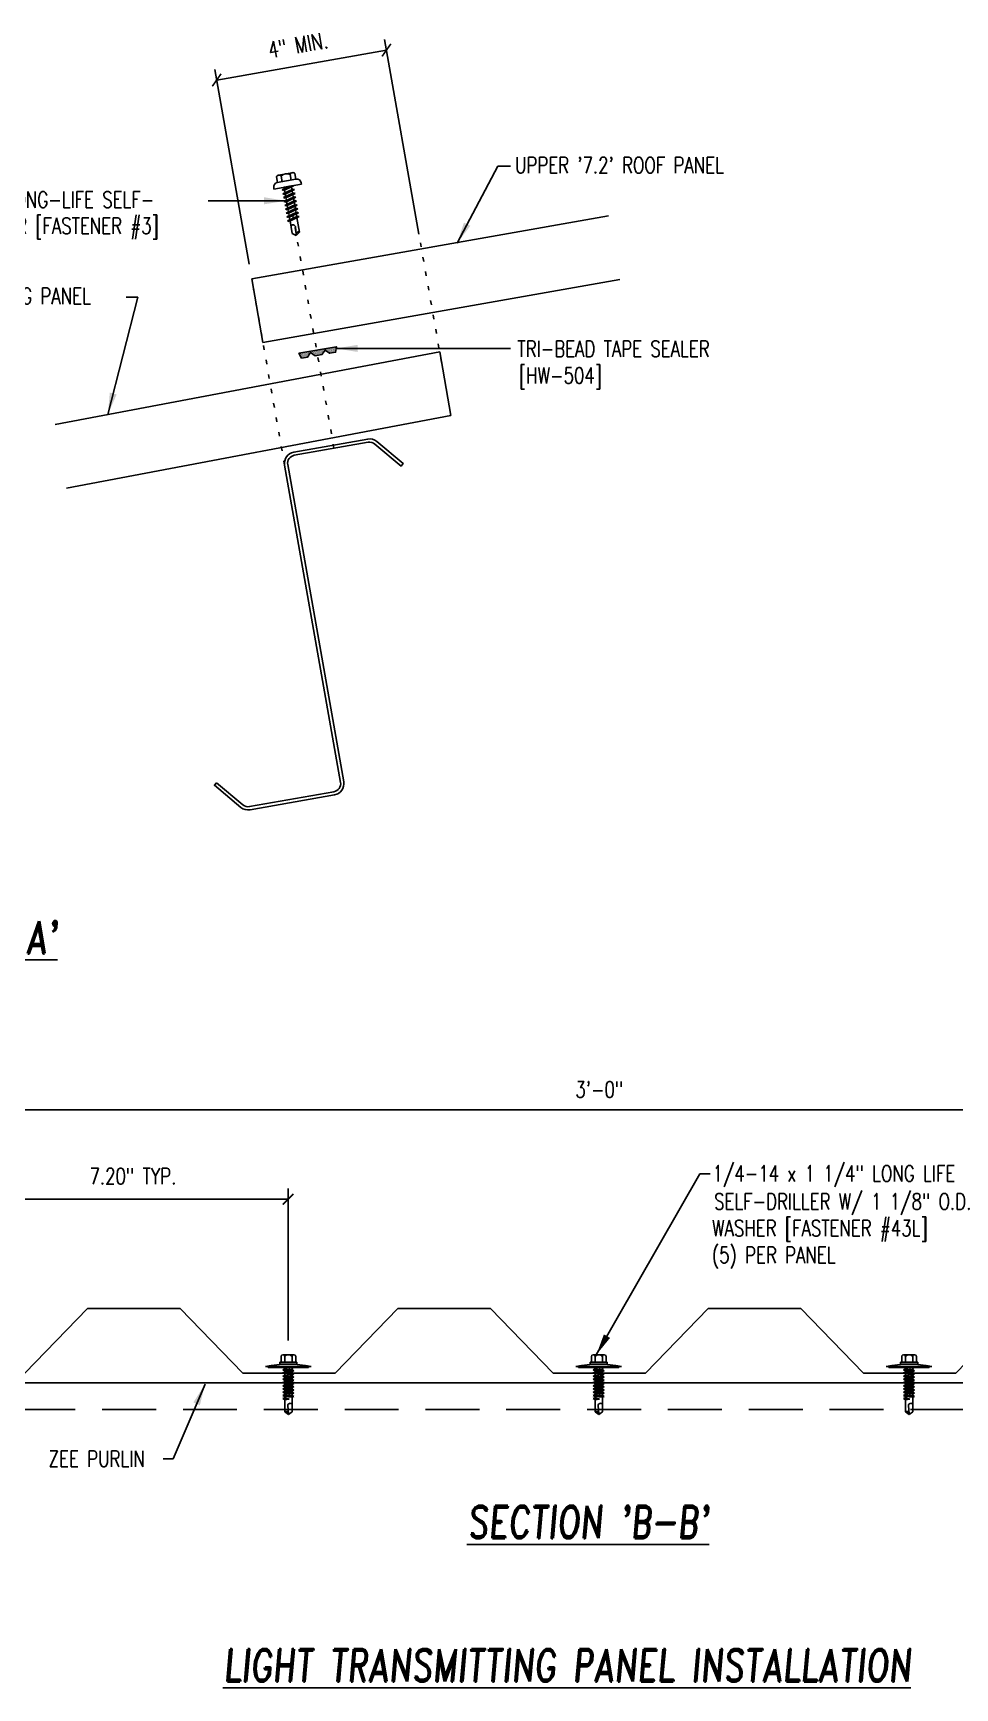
# Model space of a CAD drawing. Extents: x -4.8 to 58.6, y -1.7 to 67.3.
# Drawn here: x 13.72 to 35.11, y -1.73 to 36.67 of the extents above; entities that cross this region are included whole.
import ezdxf

# ---------------------------------------------------------------- set-up
doc = ezdxf.new("R2010")
doc.units = 0
doc.header["$LTSCALE"] = 4
doc.header["$MEASUREMENT"] = 0
doc.linetypes.add('ACAD_ISO07W100', pattern=[3, 0, -3])
doc.linetypes.add('HIDDEN', pattern=[0.375, 0.25, -0.125])
doc.layers.get('0').update_dxf_attribs({"linetype": 'CONTINUOUS'})
doc.layers.get('Defpoints').update_dxf_attribs({"linetype": 'CONTINUOUS'})
for name, color, linetype in [('FASTENER', 9, 'CONTINUOUS'), ('LABEL', 6, 'CONTINUOUS'), ('PANEL-S', 11, 'CONTINUOUS'), ('STLA', 12, 'CONTINUOUS'), ('TAPE', 9, 'CONTINUOUS'), ('TEXT', 2, 'CONTINUOUS')]:
    doc.layers.add(name, color=color, linetype=linetype)
doc.styles.add('ROMAND', font='romand', dxfattribs={"height": 0.075})
doc.styles.add('TEXT', font='SIMPLEX.shx', dxfattribs={"width": 0.75, "height": 0.375})
doc.styles.add('TEXT1', font='ROMANS.shx', dxfattribs={"width": 0.75, "height": 0.375})
doc.dimstyles.new('DETAIL', dxfattribs={"dimscale": 4, "dimtxt": 0.375, "dimasz": 0.0625, "dimexe": 0.0625, "dimexo": 0.0625, "dimgap": 0.0625, "dimtad": 1, "dimdec": 4, "dimzin": 3, "dimdsep": 46, "dimlunit": 4, "dimtxsty": 'TEXT1', "dimblk": 'ARCHTICK', "dimcen": 0.0625, "dimclrd": 7, "dimclre": 7, "dimclrt": 2, "dimadec": 0, "dimazin": 0, "dimtfac": 0.6, "dimtdec": 4, "dimtmove": 0, "dimatfit": 3, "dimfxl": 0, "dimfrac": 2, "dimtolj": 1, "dimtzin": 0, "dimarcsym": 0})
doc.dimstyles.new('DETAIL$7', dxfattribs={"dimscale": 4, "dimtxt": 0.375, "dimasz": 0.125, "dimexe": 0.0625, "dimexo": 0.0625, "dimgap": 0.0625, "dimtad": 1, "dimdec": 4, "dimzin": 3, "dimdsep": 46, "dimlunit": 4, "dimtxsty": 'TEXT', "dimblk": 'ARCHTICK', "dimcen": 0.0625, "dimclrd": 7, "dimclre": 7, "dimclrt": 2, "dimadec": 0, "dimazin": 0, "dimtfac": 0.6, "dimtdec": 4, "dimtmove": 0, "dimatfit": 3, "dimfxl": 0, "dimfrac": 2, "dimtolj": 1, "dimtzin": 0, "dimarcsym": 0})

# ---------------------------------------------------------------- blocks, each defined once
blk = doc.blocks.new('LAY-LAB')
at = {"layer": 'LABEL', "color": 6, "style": 'ROMAND', "oblique": 5, "width": 0.75}
blk.add_attdef('LAY-LAB', (0.017, 0.0362), '', height=0.1875, dxfattribs=at)
blk = doc.blocks.new('Z8X25')
at = {"layer": 'STLA'}
blk.add_lwpolyline([(-1.652, 0.753), (-1.139, 0.142, 0.221695), (-0.995, 0.075), (0.995, 0.075, 0.414214), (1.183, 0.262), (1.183, 4), (1.183, 7.738, -0.414214), (1.445, 8), (3.186, 8, -0.221695), (3.386, 7.906), (3.899, 7.295), (3.842, 7.247), (3.329, 7.858, 0.221695), (3.186, 7.925), (1.445, 7.925, 0.414214), (1.257, 7.738), (1.257, 4), (1.257, 0.262, -0.414214), (0.995, 0), (-0.995, 0, -0.221695), (-1.196, 0.094), (-1.709, 0.705)], format="xyb", close=True, dxfattribs=at)
blk = doc.blocks.new('_ArchTick')
at = {"color": 0, "const_width": 0.15}
blk.add_lwpolyline([(-0.5, -0.5), (0.5, 0.5)], dxfattribs=at)
blk = doc.blocks.new('FD-F3')
at = {"layer": 'TEXT', "style": 'TEXT1', "width": 0.75}
for s, p in [('12-14 x 1 1/4 LONG-LIFE SELF-', (0.0047, -0.0408)), ('DRILLER W/WASHER [FASTENER #3]', (0.0047, -0.1926))]:
    blk.add_text(s, height=0.09375, dxfattribs=at).set_placement(p)
blk.add_attdef('(QUANTITY)', (0.0047, -0.3444), '', height=0.0938, dxfattribs=at)
blk = doc.blocks.new('fz2')
at = {"layer": 'FASTENER'}
for p, q in [((-0.324, 0.071), (-0.324, 0.037)), ((-0.324, 0.037), (0.324, 0.037)), ((-0.224, 0.171), (0.215, 0.171)), ((-0.215, 0.305), (-0.215, 0.171)), ((-0.161, 0.337), (0.161, 0.337)), ((-0.139, -0.016), (0.046, 0.037)), ((-0.107, 0.305), (-0.107, 0.171)), ((-0.104, -0.036), (0.139, 0.033)), ((-0.086, 0.037), (0.086, 0.037)), ((-0.086, 0.037), (-0.086, -0.001)), ((0.086, 0.037), (0.133, 0.037)), ((0.086, 0.018), (0.086, -0.042)), ((0.107, 0.305), (0.107, 0.171)), ((0.139, 0.033), (0.133, 0.037)), ((0.215, 0.305), (0.215, 0.171)), ((0.324, 0.071), (0.324, 0.037)), ((-0.104, -0.036), (-0.139, -0.016)), ((-0.139, -0.107), (0.104, -0.038)), ((-0.104, -0.127), (-0.139, -0.107)), ((-0.139, -0.198), (0.104, -0.128)), ((-0.104, -0.218), (-0.139, -0.198)), ((-0.139, -0.289), (0.104, -0.219)), ((-0.104, -0.309), (-0.139, -0.289)), ((-0.139, -0.38), (0.104, -0.31)), ((-0.104, -0.4), (-0.139, -0.38)), ((-0.104, -0.127), (0.139, -0.058)), ((-0.104, -0.218), (0.139, -0.149)), ((-0.104, -0.309), (0.139, -0.239)), ((-0.104, -0.4), (0.139, -0.33)), ((-0.086, -0.031), (-0.086, -0.092)), ((-0.086, -0.122), (-0.086, -0.183)), ((-0.086, -0.213), (-0.086, -0.274)), ((-0.086, -0.304), (-0.086, -0.364)), ((0.086, -0.073), (0.086, -0.133)), ((0.086, -0.164), (0.086, -0.224)), ((0.086, -0.255), (0.086, -0.315)), ((0.086, -0.345), (0.086, -0.406)), ((0.139, -0.058), (0.104, -0.038)), ((0.139, -0.149), (0.104, -0.128)), ((0.139, -0.239), (0.104, -0.219)), ((0.139, -0.33), (0.104, -0.31)), ((-0.139, -0.47), (0.104, -0.401)), ((-0.104, -0.491), (-0.139, -0.47)), ((-0.139, -0.561), (0.104, -0.492)), ((-0.104, -0.581), (-0.139, -0.561)), ((-0.139, -0.652), (0.104, -0.583)), ((-0.104, -0.672), (-0.139, -0.652)), ((-0.139, -0.743), (0.104, -0.674)), ((-0.104, -0.763), (-0.139, -0.743)), ((-0.104, -0.491), (0.139, -0.421)), ((-0.104, -0.581), (0.139, -0.512)), ((-0.104, -0.672), (0.139, -0.603)), ((-0.104, -0.763), (0.139, -0.694)), ((-0.086, -0.395), (-0.086, -0.455)), ((-0.086, -0.486), (-0.086, -0.546)), ((-0.086, -0.577), (-0.086, -0.637)), ((-0.086, -0.667), (-0.086, -0.728)), ((-0.086, -0.758), (-0.086, -1.05)), ((0.086, -0.436), (0.086, -0.497)), ((0.086, -0.527), (0.086, -0.588)), ((0.086, -0.618), (0.086, -0.679)), ((0.086, -0.709), (0.086, -1.05)), ((0.139, -0.421), (0.104, -0.401)), ((0.139, -0.512), (0.104, -0.492)), ((0.139, -0.603), (0.104, -0.583)), ((0.139, -0.694), (0.104, -0.674)), ((0, -1.111), (-0.086, -1.05)), ((-0.002, -1.095), (0.014, -0.909)), ((0, -1.111), (0.086, -1.05))]:
    blk.add_line(p, q, dxfattribs=at)
for centre, radius, start, end in [((-0.224, 0.071), 0.1, 90, 180), ((-0.161, 0.274), 0.0628, 29.8754, 150.1246), ((0, 0.141), 0.196, 56.9974, 123.0026), ((0.161, 0.274), 0.0628, 29.8754, 150.1246), ((0.224, 0.071), 0.1, 0, 90), ((-0.046, -0.921), 0.0615, 11.1445, 130.906), ((0.054, -1.097), 0.0563, 55.4585, 194.8454)]:
    blk.add_arc(centre, radius, start, end, dxfattribs=at)
blk = doc.blocks.new('*X1')
at = {"color": 0}
for p, q in [((-0.434, 0.135), (-0.434, 0.135)), ((-0.434, 0.123), (-0.434, 0.123)), ((-0.422, 0.141), (-0.422, 0.141)), ((-0.422, 0.129), (-0.422, 0.129)), ((-0.422, 0.117), (-0.422, 0.117)), ((-0.422, 0.105), (-0.422, 0.105)), ((-0.422, 0.094), (-0.422, 0.094)), ((-0.422, 0.082), (-0.422, 0.082)), ((-0.41, 0.135), (-0.41, 0.135)), ((-0.41, 0.123), (-0.41, 0.123)), ((-0.41, 0.111), (-0.41, 0.111)), ((-0.41, 0.1), (-0.41, 0.1)), ((-0.41, 0.088), (-0.41, 0.088)), ((-0.41, 0.076), (-0.41, 0.076)), ((-0.41, 0.064), (-0.41, 0.064)), ((-0.41, 0.053), (-0.41, 0.053)), ((-0.41, 0.041), (-0.41, 0.041)), ((-0.398, 0.141), (-0.398, 0.141)), ((-0.398, 0.129), (-0.398, 0.129)), ((-0.398, 0.117), (-0.398, 0.117)), ((-0.398, 0.105), (-0.398, 0.105)), ((-0.398, 0.094), (-0.398, 0.094)), ((-0.398, 0.082), (-0.398, 0.082)), ((-0.398, 0.07), (-0.398, 0.07)), ((-0.398, 0.059), (-0.398, 0.059)), ((-0.398, 0.047), (-0.398, 0.047)), ((-0.398, 0.035), (-0.398, 0.035)), ((-0.398, 0.023), (-0.398, 0.023)), ((-0.387, 0.135), (-0.387, 0.135)), ((-0.387, 0.123), (-0.387, 0.123)), ((-0.387, 0.111), (-0.387, 0.111)), ((-0.387, 0.1), (-0.387, 0.1)), ((-0.387, 0.088), (-0.387, 0.088)), ((-0.387, 0.076), (-0.387, 0.076)), ((-0.387, 0.064), (-0.387, 0.064)), ((-0.387, 0.053), (-0.387, 0.053)), ((-0.387, 0.041), (-0.387, 0.041)), ((-0.387, 0.029), (-0.387, 0.029)), ((-0.375, 0.141), (-0.375, 0.141)), ((-0.375, 0.129), (-0.375, 0.129)), ((-0.375, 0.117), (-0.375, 0.117)), ((-0.375, 0.105), (-0.375, 0.105)), ((-0.375, 0.094), (-0.375, 0.094)), ((-0.375, 0.082), (-0.375, 0.082)), ((-0.375, 0.07), (-0.375, 0.07)), ((-0.375, 0.059), (-0.375, 0.059)), ((-0.375, 0.047), (-0.375, 0.047)), ((-0.375, 0.035), (-0.375, 0.035)), ((-0.375, 0.023), (-0.375, 0.023)), ((-0.363, 0.135), (-0.363, 0.135)), ((-0.363, 0.123), (-0.363, 0.123)), ((-0.363, 0.111), (-0.363, 0.111)), ((-0.363, 0.1), (-0.363, 0.1)), ((-0.363, 0.088), (-0.363, 0.088)), ((-0.363, 0.076), (-0.363, 0.076)), ((-0.363, 0.064), (-0.363, 0.064)), ((-0.363, 0.053), (-0.363, 0.053)), ((-0.363, 0.041), (-0.363, 0.041)), ((-0.363, 0.029), (-0.363, 0.029)), ((-0.352, 0.141), (-0.352, 0.141)), ((-0.352, 0.129), (-0.352, 0.129)), ((-0.352, 0.117), (-0.352, 0.117)), ((-0.352, 0.105), (-0.352, 0.105)), ((-0.352, 0.094), (-0.352, 0.094)), ((-0.352, 0.082), (-0.352, 0.082)), ((-0.352, 0.07), (-0.352, 0.07)), ((-0.352, 0.059), (-0.352, 0.059)), ((-0.352, 0.047), (-0.352, 0.047)), ((-0.352, 0.035), (-0.352, 0.035)), ((-0.352, 0.023), (-0.352, 0.023)), ((-0.34, 0.135), (-0.34, 0.135)), ((-0.34, 0.123), (-0.34, 0.123)), ((-0.34, 0.111), (-0.34, 0.111)), ((-0.34, 0.1), (-0.34, 0.1)), ((-0.34, 0.088), (-0.34, 0.088)), ((-0.34, 0.076), (-0.34, 0.076)), ((-0.34, 0.064), (-0.34, 0.064)), ((-0.34, 0.053), (-0.34, 0.053)), ((-0.34, 0.041), (-0.34, 0.041)), ((-0.34, 0.029), (-0.34, 0.029)), ((-0.328, 0.141), (-0.328, 0.141)), ((-0.328, 0.129), (-0.328, 0.129)), ((-0.328, 0.117), (-0.328, 0.117)), ((-0.328, 0.105), (-0.328, 0.105)), ((-0.328, 0.094), (-0.328, 0.094)), ((-0.328, 0.082), (-0.328, 0.082)), ((-0.328, 0.07), (-0.328, 0.07)), ((-0.328, 0.059), (-0.328, 0.059)), ((-0.328, 0.047), (-0.328, 0.047)), ((-0.328, 0.035), (-0.328, 0.035)), ((-0.328, 0.023), (-0.328, 0.023)), ((-0.316, 0.135), (-0.316, 0.135)), ((-0.316, 0.123), (-0.316, 0.123)), ((-0.316, 0.111), (-0.316, 0.111)), ((-0.316, 0.1), (-0.316, 0.1)), ((-0.316, 0.088), (-0.316, 0.088)), ((-0.316, 0.076), (-0.316, 0.076)), ((-0.316, 0.064), (-0.316, 0.064)), ((-0.316, 0.053), (-0.316, 0.053)), ((-0.316, 0.041), (-0.316, 0.041)), ((-0.316, 0.029), (-0.316, 0.029)), ((-0.305, 0.141), (-0.305, 0.141)), ((-0.305, 0.129), (-0.305, 0.129)), ((-0.305, 0.117), (-0.305, 0.117)), ((-0.305, 0.105), (-0.305, 0.105)), ((-0.305, 0.094), (-0.305, 0.094)), ((-0.305, 0.082), (-0.305, 0.082)), ((-0.305, 0.07), (-0.305, 0.07)), ((-0.305, 0.059), (-0.305, 0.059)), ((-0.305, 0.047), (-0.305, 0.047)), ((-0.305, 0.035), (-0.305, 0.035)), ((-0.305, 0.023), (-0.305, 0.023)), ((-0.293, 0.135), (-0.293, 0.135)), ((-0.293, 0.123), (-0.293, 0.123)), ((-0.293, 0.111), (-0.293, 0.111)), ((-0.293, 0.1), (-0.293, 0.1)), ((-0.293, 0.088), (-0.293, 0.088)), ((-0.293, 0.076), (-0.293, 0.076)), ((-0.293, 0.064), (-0.293, 0.064)), ((-0.293, 0.053), (-0.293, 0.053)), ((-0.293, 0.041), (-0.293, 0.041)), ((-0.293, 0.029), (-0.293, 0.029)), ((-0.281, 0.141), (-0.281, 0.141)), ((-0.281, 0.129), (-0.281, 0.129)), ((-0.281, 0.117), (-0.281, 0.117)), ((-0.281, 0.105), (-0.281, 0.105)), ((-0.281, 0.094), (-0.281, 0.094)), ((-0.281, 0.082), (-0.281, 0.082)), ((-0.281, 0.07), (-0.281, 0.07)), ((-0.281, 0.059), (-0.281, 0.059)), ((-0.281, 0.047), (-0.281, 0.047)), ((-0.281, 0.035), (-0.281, 0.035)), ((-0.281, 0.023), (-0.281, 0.023)), ((-0.27, 0.135), (-0.27, 0.135)), ((-0.27, 0.123), (-0.27, 0.123)), ((-0.27, 0.111), (-0.27, 0.111)), ((-0.27, 0.1), (-0.27, 0.1)), ((-0.27, 0.088), (-0.27, 0.088)), ((-0.27, 0.076), (-0.27, 0.076)), ((-0.27, 0.064), (-0.27, 0.064)), ((-0.27, 0.053), (-0.27, 0.053)), ((-0.27, 0.041), (-0.27, 0.041)), ((-0.27, 0.029), (-0.27, 0.029)), ((-0.258, 0.141), (-0.258, 0.141)), ((-0.258, 0.129), (-0.258, 0.129)), ((-0.258, 0.117), (-0.258, 0.117)), ((-0.258, 0.105), (-0.258, 0.105)), ((-0.258, 0.094), (-0.258, 0.094)), ((-0.258, 0.082), (-0.258, 0.082)), ((-0.258, 0.07), (-0.258, 0.07)), ((-0.258, 0.059), (-0.258, 0.059)), ((-0.258, 0.047), (-0.258, 0.047)), ((-0.258, 0.035), (-0.258, 0.035)), ((-0.258, 0.023), (-0.258, 0.023)), ((-0.246, 0.135), (-0.246, 0.135)), ((-0.246, 0.123), (-0.246, 0.123)), ((-0.246, 0.111), (-0.246, 0.111)), ((-0.246, 0.1), (-0.246, 0.1)), ((-0.246, 0.088), (-0.246, 0.088)), ((-0.246, 0.076), (-0.246, 0.076)), ((-0.246, 0.064), (-0.246, 0.064)), ((-0.246, 0.053), (-0.246, 0.053)), ((-0.246, 0.041), (-0.246, 0.041)), ((-0.234, 0.141), (-0.234, 0.141)), ((-0.234, 0.129), (-0.234, 0.129)), ((-0.234, 0.117), (-0.234, 0.117)), ((-0.234, 0.105), (-0.234, 0.105)), ((-0.234, 0.094), (-0.234, 0.094)), ((-0.234, 0.082), (-0.234, 0.082)), ((-0.234, 0.07), (-0.234, 0.07)), ((-0.234, 0.059), (-0.234, 0.059)), ((-0.234, 0.047), (-0.234, 0.047)), ((-0.223, 0.135), (-0.223, 0.135)), ((-0.223, 0.123), (-0.223, 0.123)), ((-0.223, 0.111), (-0.223, 0.111)), ((-0.223, 0.1), (-0.223, 0.1)), ((-0.223, 0.088), (-0.223, 0.088)), ((-0.223, 0.076), (-0.223, 0.076)), ((-0.223, 0.064), (-0.223, 0.064)), ((-0.211, 0.141), (-0.211, 0.141)), ((-0.211, 0.129), (-0.211, 0.129)), ((-0.211, 0.117), (-0.211, 0.117)), ((-0.211, 0.105), (-0.211, 0.105)), ((-0.211, 0.094), (-0.211, 0.094)), ((-0.211, 0.082), (-0.211, 0.082)), ((-0.211, 0.07), (-0.211, 0.07)), ((-0.199, 0.135), (-0.199, 0.135)), ((-0.199, 0.123), (-0.199, 0.123)), ((-0.199, 0.111), (-0.199, 0.111)), ((-0.199, 0.1), (-0.199, 0.1)), ((-0.199, 0.088), (-0.199, 0.088)), ((-0.188, 0.141), (-0.188, 0.141)), ((-0.188, 0.129), (-0.188, 0.129)), ((-0.188, 0.117), (-0.188, 0.117)), ((-0.188, 0.105), (-0.188, 0.105)), ((-0.188, 0.094), (-0.188, 0.094)), ((-0.176, 0.135), (-0.176, 0.135)), ((-0.176, 0.123), (-0.176, 0.123)), ((-0.176, 0.111), (-0.176, 0.111)), ((-0.164, 0.141), (-0.164, 0.141)), ((-0.164, 0.129), (-0.164, 0.129)), ((-0.164, 0.117), (-0.164, 0.117)), ((-0.164, 0.105), (-0.164, 0.105)), ((-0.152, 0.135), (-0.152, 0.135)), ((-0.152, 0.123), (-0.152, 0.123)), ((-0.152, 0.111), (-0.152, 0.111)), ((-0.152, 0.1), (-0.152, 0.1)), ((-0.141, 0.141), (-0.141, 0.141)), ((-0.141, 0.129), (-0.141, 0.129)), ((-0.141, 0.117), (-0.141, 0.117)), ((-0.141, 0.105), (-0.141, 0.105)), ((-0.141, 0.094), (-0.141, 0.094)), ((-0.141, 0.082), (-0.141, 0.082)), ((-0.129, 0.135), (-0.129, 0.135)), ((-0.129, 0.123), (-0.129, 0.123)), ((-0.129, 0.111), (-0.129, 0.111)), ((-0.129, 0.1), (-0.129, 0.1)), ((-0.129, 0.088), (-0.129, 0.088)), ((-0.129, 0.076), (-0.129, 0.076)), ((-0.117, 0.141), (-0.117, 0.141)), ((-0.117, 0.129), (-0.117, 0.129)), ((-0.117, 0.117), (-0.117, 0.117)), ((-0.117, 0.105), (-0.117, 0.105)), ((-0.117, 0.094), (-0.117, 0.094)), ((-0.117, 0.082), (-0.117, 0.082)), ((-0.117, 0.07), (-0.117, 0.07)), ((-0.117, 0.059), (-0.117, 0.059)), ((-0.105, 0.135), (-0.105, 0.135)), ((-0.105, 0.123), (-0.105, 0.123)), ((-0.105, 0.111), (-0.105, 0.111)), ((-0.105, 0.1), (-0.105, 0.1)), ((-0.105, 0.088), (-0.105, 0.088)), ((-0.105, 0.076), (-0.105, 0.076)), ((-0.105, 0.064), (-0.105, 0.064)), ((-0.105, 0.053), (-0.105, 0.053)), ((-0.094, 0.141), (-0.094, 0.141)), ((-0.094, 0.129), (-0.094, 0.129)), ((-0.094, 0.117), (-0.094, 0.117)), ((-0.094, 0.105), (-0.094, 0.105)), ((-0.094, 0.094), (-0.094, 0.094)), ((-0.094, 0.082), (-0.094, 0.082)), ((-0.094, 0.07), (-0.094, 0.07)), ((-0.094, 0.059), (-0.094, 0.059)), ((-0.094, 0.047), (-0.094, 0.047)), ((-0.094, 0.035), (-0.094, 0.035)), ((-0.082, 0.135), (-0.082, 0.135)), ((-0.082, 0.123), (-0.082, 0.123)), ((-0.082, 0.111), (-0.082, 0.111)), ((-0.082, 0.1), (-0.082, 0.1)), ((-0.082, 0.088), (-0.082, 0.088)), ((-0.082, 0.076), (-0.082, 0.076)), ((-0.082, 0.064), (-0.082, 0.064)), ((-0.082, 0.053), (-0.082, 0.053)), ((-0.082, 0.041), (-0.082, 0.041)), ((-0.082, 0.029), (-0.082, 0.029)), ((-0.07, 0.141), (-0.07, 0.141)), ((-0.07, 0.129), (-0.07, 0.129)), ((-0.07, 0.117), (-0.07, 0.117)), ((-0.07, 0.105), (-0.07, 0.105)), ((-0.07, 0.094), (-0.07, 0.094)), ((-0.07, 0.082), (-0.07, 0.082)), ((-0.07, 0.07), (-0.07, 0.07)), ((-0.07, 0.059), (-0.07, 0.059)), ((-0.07, 0.047), (-0.07, 0.047)), ((-0.07, 0.035), (-0.07, 0.035)), ((-0.07, 0.023), (-0.07, 0.023)), ((-0.059, 0.135), (-0.059, 0.135)), ((-0.059, 0.123), (-0.059, 0.123)), ((-0.059, 0.111), (-0.059, 0.111)), ((-0.059, 0.1), (-0.059, 0.1)), ((-0.059, 0.088), (-0.059, 0.088)), ((-0.059, 0.076), (-0.059, 0.076)), ((-0.059, 0.064), (-0.059, 0.064)), ((-0.059, 0.053), (-0.059, 0.053)), ((-0.059, 0.041), (-0.059, 0.041)), ((-0.059, 0.029), (-0.059, 0.029)), ((-0.047, 0.141), (-0.047, 0.141)), ((-0.047, 0.129), (-0.047, 0.129)), ((-0.047, 0.117), (-0.047, 0.117)), ((-0.047, 0.105), (-0.047, 0.105)), ((-0.047, 0.094), (-0.047, 0.094)), ((-0.047, 0.082), (-0.047, 0.082)), ((-0.047, 0.07), (-0.047, 0.07)), ((-0.047, 0.059), (-0.047, 0.059)), ((-0.047, 0.047), (-0.047, 0.047)), ((-0.047, 0.035), (-0.047, 0.035)), ((-0.047, 0.023), (-0.047, 0.023)), ((-0.035, 0.135), (-0.035, 0.135)), ((-0.035, 0.123), (-0.035, 0.123)), ((-0.035, 0.111), (-0.035, 0.111)), ((-0.035, 0.1), (-0.035, 0.1)), ((-0.035, 0.088), (-0.035, 0.088)), ((-0.035, 0.076), (-0.035, 0.076)), ((-0.035, 0.064), (-0.035, 0.064)), ((-0.035, 0.053), (-0.035, 0.053)), ((-0.035, 0.041), (-0.035, 0.041)), ((-0.035, 0.029), (-0.035, 0.029)), ((-0.023, 0.141), (-0.023, 0.141)), ((-0.023, 0.129), (-0.023, 0.129)), ((-0.023, 0.117), (-0.023, 0.117)), ((-0.023, 0.105), (-0.023, 0.105)), ((-0.023, 0.094), (-0.023, 0.094)), ((-0.023, 0.082), (-0.023, 0.082)), ((-0.023, 0.07), (-0.023, 0.07)), ((-0.023, 0.059), (-0.023, 0.059)), ((-0.023, 0.047), (-0.023, 0.047)), ((-0.023, 0.035), (-0.023, 0.035)), ((-0.023, 0.023), (-0.023, 0.023)), ((-0.012, 0.135), (-0.012, 0.135)), ((-0.012, 0.123), (-0.012, 0.123)), ((-0.012, 0.111), (-0.012, 0.111)), ((-0.012, 0.1), (-0.012, 0.1)), ((-0.012, 0.088), (-0.012, 0.088)), ((-0.012, 0.076), (-0.012, 0.076)), ((-0.012, 0.064), (-0.012, 0.064)), ((-0.012, 0.053), (-0.012, 0.053)), ((-0.012, 0.041), (-0.012, 0.041)), ((-0.012, 0.029), (-0.012, 0.029)), ((0, 0.141), (0, 0.141)), ((0, 0.129), (0, 0.129)), ((0, 0.117), (0, 0.117)), ((0, 0.105), (0, 0.105)), ((0, 0.094), (0, 0.094)), ((0, 0.082), (0, 0.082)), ((0, 0.07), (0, 0.07)), ((0, 0.059), (0, 0.059)), ((0, 0.047), (0, 0.047)), ((0, 0.035), (0, 0.035)), ((0, 0.023), (0, 0.023)), ((0.012, 0.135), (0.012, 0.135)), ((0.012, 0.123), (0.012, 0.123)), ((0.012, 0.111), (0.012, 0.111)), ((0.012, 0.1), (0.012, 0.1)), ((0.012, 0.088), (0.012, 0.088)), ((0.012, 0.076), (0.012, 0.076)), ((0.012, 0.064), (0.012, 0.064)), ((0.012, 0.053), (0.012, 0.053)), ((0.012, 0.041), (0.012, 0.041)), ((0.012, 0.029), (0.012, 0.029)), ((0.023, 0.141), (0.023, 0.141)), ((0.023, 0.129), (0.023, 0.129)), ((0.023, 0.117), (0.023, 0.117)), ((0.023, 0.105), (0.023, 0.105)), ((0.023, 0.094), (0.023, 0.094)), ((0.023, 0.082), (0.023, 0.082)), ((0.023, 0.07), (0.023, 0.07)), ((0.023, 0.059), (0.023, 0.059)), ((0.023, 0.047), (0.023, 0.047)), ((0.023, 0.035), (0.023, 0.035)), ((0.023, 0.023), (0.023, 0.023)), ((0.035, 0.135), (0.035, 0.135)), ((0.035, 0.123), (0.035, 0.123)), ((0.035, 0.111), (0.035, 0.111)), ((0.035, 0.1), (0.035, 0.1)), ((0.035, 0.088), (0.035, 0.088)), ((0.035, 0.076), (0.035, 0.076)), ((0.035, 0.064), (0.035, 0.064)), ((0.035, 0.053), (0.035, 0.053)), ((0.035, 0.041), (0.035, 0.041)), ((0.035, 0.029), (0.035, 0.029)), ((0.047, 0.141), (0.047, 0.141)), ((0.047, 0.129), (0.047, 0.129)), ((0.047, 0.117), (0.047, 0.117)), ((0.047, 0.105), (0.047, 0.105)), ((0.047, 0.094), (0.047, 0.094)), ((0.047, 0.082), (0.047, 0.082)), ((0.047, 0.07), (0.047, 0.07)), ((0.047, 0.059), (0.047, 0.059)), ((0.047, 0.047), (0.047, 0.047)), ((0.047, 0.035), (0.047, 0.035)), ((0.047, 0.023), (0.047, 0.023)), ((0.059, 0.135), (0.059, 0.135)), ((0.059, 0.123), (0.059, 0.123)), ((0.059, 0.111), (0.059, 0.111)), ((0.059, 0.1), (0.059, 0.1)), ((0.059, 0.088), (0.059, 0.088)), ((0.059, 0.076), (0.059, 0.076)), ((0.059, 0.064), (0.059, 0.064)), ((0.059, 0.053), (0.059, 0.053)), ((0.059, 0.041), (0.059, 0.041)), ((0.059, 0.029), (0.059, 0.029)), ((0.07, 0.141), (0.07, 0.141)), ((0.07, 0.129), (0.07, 0.129)), ((0.07, 0.117), (0.07, 0.117)), ((0.07, 0.105), (0.07, 0.105)), ((0.07, 0.094), (0.07, 0.094)), ((0.07, 0.082), (0.07, 0.082)), ((0.07, 0.07), (0.07, 0.07)), ((0.07, 0.059), (0.07, 0.059)), ((0.07, 0.047), (0.07, 0.047)), ((0.07, 0.035), (0.07, 0.035)), ((0.07, 0.023), (0.07, 0.023)), ((0.082, 0.135), (0.082, 0.135)), ((0.082, 0.123), (0.082, 0.123)), ((0.082, 0.111), (0.082, 0.111)), ((0.082, 0.1), (0.082, 0.1)), ((0.082, 0.088), (0.082, 0.088)), ((0.082, 0.076), (0.082, 0.076)), ((0.082, 0.064), (0.082, 0.064)), ((0.082, 0.053), (0.082, 0.053)), ((0.082, 0.041), (0.082, 0.041)), ((0.082, 0.029), (0.082, 0.029)), ((0.094, 0.141), (0.094, 0.141)), ((0.094, 0.129), (0.094, 0.129)), ((0.094, 0.117), (0.094, 0.117)), ((0.094, 0.105), (0.094, 0.105)), ((0.094, 0.094), (0.094, 0.094)), ((0.094, 0.082), (0.094, 0.082)), ((0.094, 0.07), (0.094, 0.07)), ((0.094, 0.059), (0.094, 0.059)), ((0.094, 0.047), (0.094, 0.047)), ((0.094, 0.035), (0.094, 0.035)), ((0.105, 0.135), (0.105, 0.135)), ((0.105, 0.123), (0.105, 0.123)), ((0.105, 0.111), (0.105, 0.111)), ((0.105, 0.1), (0.105, 0.1)), ((0.105, 0.088), (0.105, 0.088)), ((0.105, 0.076), (0.105, 0.076)), ((0.105, 0.064), (0.105, 0.064)), ((0.105, 0.053), (0.105, 0.053)), ((0.117, 0.141), (0.117, 0.141)), ((0.117, 0.129), (0.117, 0.129)), ((0.117, 0.117), (0.117, 0.117)), ((0.117, 0.105), (0.117, 0.105)), ((0.117, 0.094), (0.117, 0.094)), ((0.117, 0.082), (0.117, 0.082)), ((0.117, 0.07), (0.117, 0.07)), ((0.117, 0.059), (0.117, 0.059)), ((0.129, 0.135), (0.129, 0.135)), ((0.129, 0.123), (0.129, 0.123)), ((0.129, 0.111), (0.129, 0.111)), ((0.129, 0.1), (0.129, 0.1)), ((0.129, 0.088), (0.129, 0.088)), ((0.129, 0.076), (0.129, 0.076)), ((0.141, 0.141), (0.141, 0.141)), ((0.141, 0.129), (0.141, 0.129)), ((0.141, 0.117), (0.141, 0.117)), ((0.141, 0.105), (0.141, 0.105)), ((0.141, 0.094), (0.141, 0.094)), ((0.141, 0.082), (0.141, 0.082)), ((0.152, 0.135), (0.152, 0.135)), ((0.152, 0.123), (0.152, 0.123)), ((0.152, 0.111), (0.152, 0.111)), ((0.152, 0.1), (0.152, 0.1)), ((0.164, 0.141), (0.164, 0.141)), ((0.164, 0.129), (0.164, 0.129)), ((0.164, 0.117), (0.164, 0.117)), ((0.164, 0.105), (0.164, 0.105)), ((0.176, 0.135), (0.176, 0.135)), ((0.176, 0.123), (0.176, 0.123)), ((0.176, 0.111), (0.176, 0.111)), ((0.188, 0.141), (0.188, 0.141)), ((0.188, 0.129), (0.188, 0.129)), ((0.188, 0.117), (0.188, 0.117)), ((0.188, 0.105), (0.188, 0.105)), ((0.188, 0.094), (0.188, 0.094)), ((0.199, 0.135), (0.199, 0.135)), ((0.199, 0.123), (0.199, 0.123)), ((0.199, 0.111), (0.199, 0.111)), ((0.199, 0.1), (0.199, 0.1)), ((0.199, 0.088), (0.199, 0.088)), ((0.211, 0.141), (0.211, 0.141)), ((0.211, 0.129), (0.211, 0.129)), ((0.211, 0.117), (0.211, 0.117)), ((0.211, 0.105), (0.211, 0.105)), ((0.211, 0.094), (0.211, 0.094)), ((0.211, 0.082), (0.211, 0.082)), ((0.211, 0.07), (0.211, 0.07)), ((0.223, 0.135), (0.223, 0.135)), ((0.223, 0.123), (0.223, 0.123)), ((0.223, 0.111), (0.223, 0.111)), ((0.223, 0.1), (0.223, 0.1)), ((0.223, 0.088), (0.223, 0.088)), ((0.223, 0.076), (0.223, 0.076)), ((0.223, 0.064), (0.223, 0.064)), ((0.234, 0.141), (0.234, 0.141)), ((0.234, 0.129), (0.234, 0.129)), ((0.234, 0.117), (0.234, 0.117)), ((0.234, 0.105), (0.234, 0.105)), ((0.234, 0.094), (0.234, 0.094)), ((0.234, 0.082), (0.234, 0.082)), ((0.234, 0.07), (0.234, 0.07)), ((0.234, 0.059), (0.234, 0.059)), ((0.234, 0.047), (0.234, 0.047)), ((0.246, 0.135), (0.246, 0.135)), ((0.246, 0.123), (0.246, 0.123)), ((0.246, 0.111), (0.246, 0.111)), ((0.246, 0.1), (0.246, 0.1)), ((0.246, 0.088), (0.246, 0.088)), ((0.246, 0.076), (0.246, 0.076)), ((0.246, 0.064), (0.246, 0.064)), ((0.246, 0.053), (0.246, 0.053)), ((0.246, 0.041), (0.246, 0.041)), ((0.258, 0.141), (0.258, 0.141)), ((0.258, 0.129), (0.258, 0.129)), ((0.258, 0.117), (0.258, 0.117)), ((0.258, 0.105), (0.258, 0.105)), ((0.258, 0.094), (0.258, 0.094)), ((0.258, 0.082), (0.258, 0.082)), ((0.258, 0.07), (0.258, 0.07)), ((0.258, 0.059), (0.258, 0.059)), ((0.258, 0.047), (0.258, 0.047)), ((0.258, 0.035), (0.258, 0.035)), ((0.258, 0.023), (0.258, 0.023)), ((0.27, 0.135), (0.27, 0.135)), ((0.27, 0.123), (0.27, 0.123)), ((0.27, 0.111), (0.27, 0.111)), ((0.27, 0.1), (0.27, 0.1)), ((0.27, 0.088), (0.27, 0.088)), ((0.27, 0.076), (0.27, 0.076)), ((0.27, 0.064), (0.27, 0.064)), ((0.27, 0.053), (0.27, 0.053)), ((0.27, 0.041), (0.27, 0.041)), ((0.27, 0.029), (0.27, 0.029)), ((0.281, 0.141), (0.281, 0.141)), ((0.281, 0.129), (0.281, 0.129)), ((0.281, 0.117), (0.281, 0.117)), ((0.281, 0.105), (0.281, 0.105)), ((0.281, 0.094), (0.281, 0.094)), ((0.281, 0.082), (0.281, 0.082)), ((0.281, 0.07), (0.281, 0.07)), ((0.281, 0.059), (0.281, 0.059)), ((0.281, 0.047), (0.281, 0.047)), ((0.281, 0.035), (0.281, 0.035)), ((0.281, 0.023), (0.281, 0.023)), ((0.293, 0.135), (0.293, 0.135)), ((0.293, 0.123), (0.293, 0.123)), ((0.293, 0.111), (0.293, 0.111)), ((0.293, 0.1), (0.293, 0.1)), ((0.293, 0.088), (0.293, 0.088)), ((0.293, 0.076), (0.293, 0.076)), ((0.293, 0.064), (0.293, 0.064)), ((0.293, 0.053), (0.293, 0.053)), ((0.293, 0.041), (0.293, 0.041)), ((0.293, 0.029), (0.293, 0.029)), ((0.305, 0.141), (0.305, 0.141)), ((0.305, 0.129), (0.305, 0.129)), ((0.305, 0.117), (0.305, 0.117)), ((0.305, 0.105), (0.305, 0.105)), ((0.305, 0.094), (0.305, 0.094)), ((0.305, 0.082), (0.305, 0.082)), ((0.305, 0.07), (0.305, 0.07)), ((0.305, 0.059), (0.305, 0.059)), ((0.305, 0.047), (0.305, 0.047)), ((0.305, 0.035), (0.305, 0.035)), ((0.305, 0.023), (0.305, 0.023)), ((0.316, 0.135), (0.316, 0.135)), ((0.316, 0.123), (0.316, 0.123)), ((0.316, 0.111), (0.316, 0.111)), ((0.316, 0.1), (0.316, 0.1)), ((0.316, 0.088), (0.316, 0.088)), ((0.316, 0.076), (0.316, 0.076)), ((0.316, 0.064), (0.316, 0.064)), ((0.316, 0.053), (0.316, 0.053)), ((0.316, 0.041), (0.316, 0.041)), ((0.316, 0.029), (0.316, 0.029)), ((0.328, 0.141), (0.328, 0.141)), ((0.328, 0.129), (0.328, 0.129)), ((0.328, 0.117), (0.328, 0.117)), ((0.328, 0.105), (0.328, 0.105)), ((0.328, 0.094), (0.328, 0.094)), ((0.328, 0.082), (0.328, 0.082)), ((0.328, 0.07), (0.328, 0.07)), ((0.328, 0.059), (0.328, 0.059)), ((0.328, 0.047), (0.328, 0.047)), ((0.328, 0.035), (0.328, 0.035)), ((0.328, 0.023), (0.328, 0.023)), ((0.34, 0.135), (0.34, 0.135)), ((0.34, 0.123), (0.34, 0.123)), ((0.34, 0.111), (0.34, 0.111)), ((0.34, 0.1), (0.34, 0.1)), ((0.34, 0.088), (0.34, 0.088)), ((0.34, 0.076), (0.34, 0.076)), ((0.34, 0.064), (0.34, 0.064)), ((0.34, 0.053), (0.34, 0.053)), ((0.34, 0.041), (0.34, 0.041)), ((0.34, 0.029), (0.34, 0.029)), ((0.352, 0.141), (0.352, 0.141)), ((0.352, 0.129), (0.352, 0.129)), ((0.352, 0.117), (0.352, 0.117)), ((0.352, 0.105), (0.352, 0.105)), ((0.352, 0.094), (0.352, 0.094)), ((0.352, 0.082), (0.352, 0.082)), ((0.352, 0.07), (0.352, 0.07)), ((0.352, 0.059), (0.352, 0.059)), ((0.352, 0.047), (0.352, 0.047)), ((0.352, 0.035), (0.352, 0.035)), ((0.352, 0.023), (0.352, 0.023)), ((0.363, 0.135), (0.363, 0.135)), ((0.363, 0.123), (0.363, 0.123)), ((0.363, 0.111), (0.363, 0.111)), ((0.363, 0.1), (0.363, 0.1)), ((0.363, 0.088), (0.363, 0.088)), ((0.363, 0.076), (0.363, 0.076)), ((0.363, 0.064), (0.363, 0.064)), ((0.363, 0.053), (0.363, 0.053)), ((0.363, 0.041), (0.363, 0.041)), ((0.363, 0.029), (0.363, 0.029)), ((0.375, 0.141), (0.375, 0.141)), ((0.375, 0.129), (0.375, 0.129)), ((0.375, 0.117), (0.375, 0.117)), ((0.375, 0.105), (0.375, 0.105)), ((0.375, 0.094), (0.375, 0.094)), ((0.375, 0.082), (0.375, 0.082)), ((0.375, 0.07), (0.375, 0.07)), ((0.375, 0.059), (0.375, 0.059)), ((0.375, 0.047), (0.375, 0.047)), ((0.375, 0.035), (0.375, 0.035)), ((0.375, 0.023), (0.375, 0.023)), ((0.387, 0.135), (0.387, 0.135)), ((0.387, 0.123), (0.387, 0.123)), ((0.387, 0.111), (0.387, 0.111)), ((0.387, 0.1), (0.387, 0.1)), ((0.387, 0.088), (0.387, 0.088)), ((0.387, 0.076), (0.387, 0.076)), ((0.387, 0.064), (0.387, 0.064)), ((0.387, 0.053), (0.387, 0.053)), ((0.387, 0.041), (0.387, 0.041)), ((0.387, 0.029), (0.387, 0.029)), ((0.398, 0.141), (0.398, 0.141)), ((0.398, 0.129), (0.398, 0.129)), ((0.398, 0.117), (0.398, 0.117)), ((0.398, 0.105), (0.398, 0.105)), ((0.398, 0.094), (0.398, 0.094)), ((0.398, 0.082), (0.398, 0.082)), ((0.398, 0.07), (0.398, 0.07)), ((0.398, 0.059), (0.398, 0.059)), ((0.398, 0.047), (0.398, 0.047)), ((0.398, 0.035), (0.398, 0.035)), ((0.398, 0.023), (0.398, 0.023)), ((0.41, 0.135), (0.41, 0.135)), ((0.41, 0.123), (0.41, 0.123)), ((0.41, 0.111), (0.41, 0.111)), ((0.41, 0.1), (0.41, 0.1)), ((0.41, 0.088), (0.41, 0.088)), ((0.41, 0.076), (0.41, 0.076)), ((0.41, 0.064), (0.41, 0.064)), ((0.41, 0.053), (0.41, 0.053)), ((0.41, 0.041), (0.41, 0.041)), ((0.422, 0.141), (0.422, 0.141)), ((0.422, 0.129), (0.422, 0.129)), ((0.422, 0.117), (0.422, 0.117)), ((0.422, 0.105), (0.422, 0.105)), ((0.422, 0.094), (0.422, 0.094)), ((0.422, 0.082), (0.422, 0.082)), ((0.434, 0.135), (0.434, 0.135)), ((0.434, 0.123), (0.434, 0.123))]:
    blk.add_line(p, q, dxfattribs=at)
blk = doc.blocks.new('TRIBEAD')
at = {"layer": 'TAPE', "color": 9}
blk.add_lwpolyline([(-0.403, 0.018), (-0.442, 0.141), (0.442, 0.141), (0.403, 0.018), (0.26, 0.018), (0.17, 0.109), (0.079, 0.018), (0, 0.018), (-0.079, 0.018), (-0.17, 0.109), (-0.26, 0.018)], close=True, dxfattribs=at)
at = {"layer": 'TAPE', "color": 251}
blk.add_blockref('*X1', (0, 0), dxfattribs=at)
blk = doc.blocks.new('*D12')
at = {"layer": 'Defpoints', "color": 0}
for p in [(44.858, 11.684), (8.858, 8.517), (44.858, 8.517)]:
    blk.add_point(p, dxfattribs=at)
at = {"layer": 'TEXT', "color": 7, "lineweight": -2}
for p, q in [((8.858, 8.767), (8.858, 11.934)), ((44.858, 8.767), (44.858, 11.934)), ((8.858, 11.684), (44.858, 11.684))]:
    blk.add_line(p, q, dxfattribs=at)
at = {"layer": 'TEXT', "color": 7, "lineweight": -2, "xscale": 0.25, "yscale": 0.25, "zscale": 0.25, "rotation": 180}
blk.add_blockref('_ArchTick', (8.858, 11.684), dxfattribs=at)
at = {"layer": 'TEXT', "color": 7, "lineweight": -2, "xscale": 0.25, "yscale": 0.25, "zscale": 0.25}
blk.add_blockref('_ArchTick', (44.858, 11.684), dxfattribs=at)
at = {"layer": 'TEXT', "color": 2, "insert": (26.858, 12.157), "char_height": 0.375, "attachment_point": 5, "style": 'TEXT1'}
blk.add_mtext('\\A1;3\'-0"', dxfattribs=at)
blk = doc.blocks.new('A$C43472860')
at = {"layer": 'FASTENER'}
for p, q in [((-2.15, 0.398), (-1.095, 0.398)), ((-2.09, 0.398), (-1.156, 0.398)), ((-2.09, 0.374), (-2.09, 0.398)), ((-1.422, 0.497), (-1.823, 0.497)), ((-1.823, 0.497), (-1.823, 0.456)), ((-1.823, 0.456), (-1.422, 0.456)), ((-1.794, 0.632), (-1.794, 0.497)), ((-1.794, 0.497), (-1.453, 0.497)), ((-1.794, 0.497), (-1.453, 0.497)), ((-1.494, 0.673), (-1.754, 0.673)), ((-1.709, 0.632), (-1.709, 0.497)), ((-1.538, 0.632), (-1.538, 0.497)), ((-1.453, 0.632), (-1.453, 0.497)), ((-1.422, 0.497), (-1.422, 0.456)), ((-1.156, 0.398), (-1.156, 0.374)), ((-1.156, 0.374), (-2.09, 0.374)), ((-1.751, 0.301), (-1.709, 0.326)), ((-1.751, 0.301), (-1.496, 0.326)), ((-1.751, 0.301), (-1.709, 0.284)), ((-1.751, 0.226), (-1.709, 0.252)), ((-1.751, 0.226), (-1.496, 0.252)), ((-1.751, 0.226), (-1.709, 0.209)), ((-1.751, 0.152), (-1.709, 0.177)), ((-1.751, 0.152), (-1.496, 0.177)), ((-1.751, 0.152), (-1.709, 0.134)), ((-1.751, 0.077), (-1.709, 0.103)), ((-1.751, 0.077), (-1.496, 0.103)), ((-1.751, 0.077), (-1.709, 0.06)), ((-1.751, 0.002), (-1.709, 0.028)), ((-1.751, 0.002), (-1.496, 0.028)), ((-1.751, 0.002), (-1.709, -0.015)), ((-1.747, 0.374), (-1.709, 0.358)), ((-1.709, 0.358), (-1.556, 0.374)), ((-1.709, 0.358), (-1.709, 0.326)), ((-1.709, 0.326), (-1.538, 0.344)), ((-1.709, 0.284), (-1.538, 0.301)), ((-1.709, 0.284), (-1.709, 0.252)), ((-1.709, 0.252), (-1.538, 0.269)), ((-1.709, 0.209), (-1.538, 0.226)), ((-1.709, 0.209), (-1.709, 0.177)), ((-1.709, 0.177), (-1.538, 0.194)), ((-1.709, 0.134), (-1.538, 0.152)), ((-1.709, 0.134), (-1.709, 0.103)), ((-1.709, 0.103), (-1.538, 0.12)), ((-1.709, 0.06), (-1.538, 0.077)), ((-1.709, 0.06), (-1.709, 0.028)), ((-1.709, 0.028), (-1.538, 0.045)), ((-1.709, -0.015), (-1.538, 0.002)), ((-1.538, 0.374), (-1.538, 0.344)), ((-1.496, 0.326), (-1.538, 0.344)), ((-1.496, 0.326), (-1.538, 0.301)), ((-1.538, 0.301), (-1.538, 0.269)), ((-1.496, 0.252), (-1.538, 0.269)), ((-1.496, 0.252), (-1.538, 0.226)), ((-1.538, 0.226), (-1.538, 0.194)), ((-1.496, 0.177), (-1.538, 0.194)), ((-1.496, 0.177), (-1.538, 0.152)), ((-1.538, 0.152), (-1.538, 0.12)), ((-1.496, 0.103), (-1.538, 0.12)), ((-1.496, 0.103), (-1.538, 0.077)), ((-1.538, 0.077), (-1.538, 0.045)), ((-1.496, 0.028), (-1.538, 0.045)), ((-1.496, 0.028), (-1.538, 0.002)), ((-1.538, 0.002), (-1.538, -0.029)), ((-1.751, -0.072), (-1.709, -0.046)), ((-1.751, -0.072), (-1.496, -0.046)), ((-1.751, -0.072), (-1.709, -0.089)), ((-1.751, -0.147), (-1.709, -0.121)), ((-1.751, -0.147), (-1.496, -0.121)), ((-1.751, -0.147), (-1.709, -0.164)), ((-1.751, -0.221), (-1.709, -0.196)), ((-1.751, -0.221), (-1.496, -0.196)), ((-1.751, -0.221), (-1.709, -0.238)), ((-1.751, -0.296), (-1.709, -0.27)), ((-1.751, -0.296), (-1.496, -0.27)), ((-1.751, -0.296), (-1.709, -0.313)), ((-1.709, -0.015), (-1.709, -0.046)), ((-1.709, -0.046), (-1.538, -0.029)), ((-1.709, -0.089), (-1.538, -0.072)), ((-1.709, -0.089), (-1.709, -0.121)), ((-1.709, -0.121), (-1.538, -0.104)), ((-1.709, -0.164), (-1.538, -0.147)), ((-1.709, -0.164), (-1.709, -0.196)), ((-1.709, -0.196), (-1.538, -0.178)), ((-1.709, -0.238), (-1.538, -0.221)), ((-1.709, -0.238), (-1.709, -0.27)), ((-1.709, -0.27), (-1.538, -0.253)), ((-1.709, -0.313), (-1.538, -0.296)), ((-1.709, -0.313), (-1.709, -0.654)), ((-1.645, -0.36), (-1.538, -0.328)), ((-1.645, -0.36), (-1.496, -0.345)), ((-1.641, -0.359), (-1.538, -0.37)), ((-1.496, -0.046), (-1.538, -0.029)), ((-1.496, -0.046), (-1.538, -0.072)), ((-1.538, -0.072), (-1.538, -0.104)), ((-1.496, -0.121), (-1.538, -0.104)), ((-1.496, -0.121), (-1.538, -0.147)), ((-1.538, -0.147), (-1.538, -0.178)), ((-1.496, -0.196), (-1.538, -0.178)), ((-1.496, -0.196), (-1.538, -0.221)), ((-1.538, -0.221), (-1.538, -0.253)), ((-1.496, -0.27), (-1.538, -0.253)), ((-1.496, -0.27), (-1.538, -0.296)), ((-1.538, -0.296), (-1.538, -0.328)), ((-1.538, -0.319), (-1.538, -0.328)), ((-1.496, -0.345), (-1.538, -0.328)), ((-1.496, -0.345), (-1.538, -0.37)), ((-1.538, -0.37), (-1.538, -0.654)), ((-1.538, -0.37), (-1.538, -0.402)), ((-1.623, -0.718), (-1.709, -0.654)), ((-1.625, -0.701), (-1.609, -0.506)), ((-1.623, -0.718), (-1.538, -0.654))]:
    blk.add_line(p, q, dxfattribs=at)
blk.add_lwpolyline([(-1.095, 0.398, 0.111111), (-2.15, 0.398)], format="xyb", dxfattribs=at)
for centre, radius, start, end in [((-1.623, -1.946), 2.402, 77.3196, 102.6804), ((-1.623, -1.946), 2.402, 77.3196, 102.6804), ((-1.751, 0.631), 0.0426, 2.4366, 177.5634), ((-1.623, 0.564), 0.109, 38.8845, 141.1155), ((-1.496, 0.631), 0.0426, 2.5229, 177.4771), ((-1.668, -0.515), 0.0603, 8.0927, 132.2045), ((-1.57, -0.7), 0.056, 54.988, 198.4255)]:
    blk.add_arc(centre, radius, start, end, dxfattribs=at)

msp = doc.modelspace()

# ---------------------------------------------------------------- linework, layer by layer
at = {"layer": 'PANEL-S'}
for p, q in [((18.79516, 30.96909), (27.07459, 32.42899)), ((19.05563, 29.49188), (18.79516, 30.96909)), ((19.05563, 29.49188), (27.33506, 30.95177)), ((14.23341, 27.5889), (23.15508, 29.27785)), ((23.41555, 27.80064), (23.15508, 29.27785)), ((14.49389, 26.11169), (23.41555, 27.80064))]:
    msp.add_line(p, q, dxfattribs=at)
msp.add_lwpolyline([(7.42413, 6.55988), (7.78548, 7.07594), (9.93148, 7.07594), (11.38548, 5.57594), (13.53148, 5.57594), (14.98548, 7.07594), (17.13148, 7.07594), (18.58548, 5.57594), (20.73148, 5.57594), (22.18548, 7.07594), (24.33148, 7.07594), (25.78548, 5.57594), (27.93148, 5.57594), (29.38548, 7.07594), (31.53148, 7.07594), (32.98548, 5.57594), (35.13148, 5.57594), (36.58548, 7.07594), (38.73148, 7.07594), (40.18548, 5.57594), (42.33148, 5.57594), (43.78548, 7.07594), (45.93148, 7.07594), (46.29284, 6.55988)], dxfattribs=at)
at = {"layer": 'STLA'}
msp.add_line((2.20156, 5.35357), (51.51541, 5.35357), dxfattribs=at)
at = {"layer": 'STLA', "linetype": 'HIDDEN', "ltscale": 1.25}
msp.add_line((2.20156, 4.72857), (51.51541, 4.72857), dxfattribs=at)
at = {"layer": 'TEXT', "color": 7}
for p, q in [((22.67409, 32.00563), (21.87731, 36.52437)), ((21.92073, 36.27817), (17.9815, 35.58357)), ((18.73486, 31.31103), (17.93808, 35.82977)), ((12.43856, 9.6099), (19.63856, 9.6099)), ((19.63856, 6.33207), (19.63856, 9.8599))]:
    msp.add_line(p, q, dxfattribs=at)
at = {"layer": 'TEXT', "linetype": 'ACAD_ISO07W100', "ltscale": 0.02}
for p, q in [((20.70305, 27.03892), (19.75032, 32.4421)), ((23.19849, 29.03165), (22.67409, 32.00563)), ((19.55735, 26.64651), (18.83857, 30.72289))]:
    msp.add_line(p, q, dxfattribs=at)

# ---------------------------------------------------------------- block references
at = {"layer": 'FASTENER', "rotation": 10.00004169072578}
msp.add_blockref('fz2', (19.63638, 33.07442), dxfattribs=at)
at = {"layer": 'LABEL', "xscale": 4, "yscale": 4, "zscale": 4}
for p, values in [((8.61653, 15.17179), {'LAY-LAB': "%%USECTION 'A-A'"}), ((23.73305, 1.60171), {'LAY-LAB': "%%USECTION 'B-B'"}), ((18.06836, -1.72446), {'LAY-LAB': '%%ULIGHT TRANSMITTING PANEL INSTALLATION'})]:
    msp.add_blockref('LAY-LAB', p, dxfattribs=at).add_auto_attribs(values)
at = {"layer": 'STLA', "rotation": 10.00004169072624}
msp.add_blockref('Z8X25', (19.73621, 18.82088), dxfattribs=at)
at = {"layer": 'TAPE', "rotation": 9.976751655529865}
msp.add_blockref('TRIBEAD', (20.34819, 29.18084), dxfattribs=at)
at = {"layer": 'TEXT', "color": 7, "xscale": 0.25, "yscale": 0.25, "zscale": 0.25}
for p, rotation in [((21.92073, 36.27817), 10.00004169108933), ((17.9815, 35.58357), 190.0000416910894)]:
    msp.add_blockref('_ArchTick', p, dxfattribs=dict(at, rotation=rotation))
at = {"layer": 'TEXT', "xscale": 4, "yscale": 4, "zscale": 4}
msp.add_blockref('FD-F3', (9.82463, 32.78384), dxfattribs=at).add_auto_attribs({'(QUANTITY)': '(5) PER PANEL'})
at = {"layer": 'TEXT', "color": 7, "xscale": 0.25, "yscale": 0.25, "zscale": 0.25}
msp.add_blockref('_ArchTick', (19.63856, 9.6099), dxfattribs=at)
at = {"layer": 'TEXT', "ltscale": 0.5, "xscale": -1}
for p in [(18.02149, 5.32947), (25.22149, 5.32947), (32.42149, 5.32947)]:
    msp.add_blockref('A$C43472860', p, dxfattribs=at)

# ---------------------------------------------------------------- texts
at = {"layer": 'TEXT', "style": 'TEXT1', "width": 0.75}
for s, p in [("UPPER '7.2' ROOF PANEL", (24.90372, 33.42103)), ('LIGHT TRANSMITTING PANEL', (9.94038, 30.38532)), ('TRI-BEAD TAPE SEALER', (24.95826, 29.15888)), ('[HW-504]', (24.99395, 28.53872)), ('1/4-14 x 1 1/4" LONG LIFE', (29.4867, 10.02117)), ('SELF-DRILLER W/ 1 1/8" O.D.', (29.5224, 9.37071)), ('WASHER [FASTENER #43L]', (29.47625, 8.75267)), ('(5) PER PANEL', (29.47198, 8.12889)), ('ZEE PURLIN', (14.0859, 3.39802))]:
    msp.add_text(s, height=0.375, dxfattribs=at).set_placement(p)
at = {"layer": 'TEXT', "color": 2, "insert": (19.86894, 36.39689), "char_height": 0.375, "attachment_point": 5, "rotation": 10.000042, "style": 'TEXT1'}
msp.add_mtext('\\A1;4" MIN.', dxfattribs=at)
at = {"layer": 'TEXT', "color": 2, "insert": (16.03856, 10.14562), "char_height": 0.375, "attachment_point": 5, "style": 'TEXT1'}
msp.add_mtext('\\A1;7.20" TYP.', dxfattribs=at)

# ---------------------------------------------------------------- dimensions: what is measured, and where the dimension line sits
at = {"layer": 'TEXT'}
dim = msp.add_linear_dim(base=(44.85848, 11.6835), p1=(8.85848, 8.51723), p2=(44.85848, 8.51723), dimstyle='DETAIL', dxfattribs=at)
dim.commit()
dim.dimension.update_dxf_attribs({"geometry": '*D12', "text_midpoint": (26.85848, 12.15671)})

# ---------------------------------------------------------------- leaders
at = {"layer": 'TEXT', "ltscale": 0.5}
for points in [[(23.55909, 31.79579), (24.50444, 33.5893), (24.79785, 33.5893)], [(19.58225, 32.78196), (17.99261, 32.78196), (17.78549, 32.78196)], [(15.4579, 27.82565), (16.15533, 30.5471), (15.88148, 30.5471)], [(20.7506, 29.35605), (23.81197, 29.35605), (24.79785, 29.35605)], [(26.78808, 6.00021), (29.19431, 10.19695), (29.43156, 10.19695)], [(17.71348, 5.3227), (16.96963, 3.58608), (16.73991, 3.58608)]]:
    msp.add_leader(points, dimstyle='DETAIL$7', dxfattribs=at)

doc.saveas('drawing.dxf')
